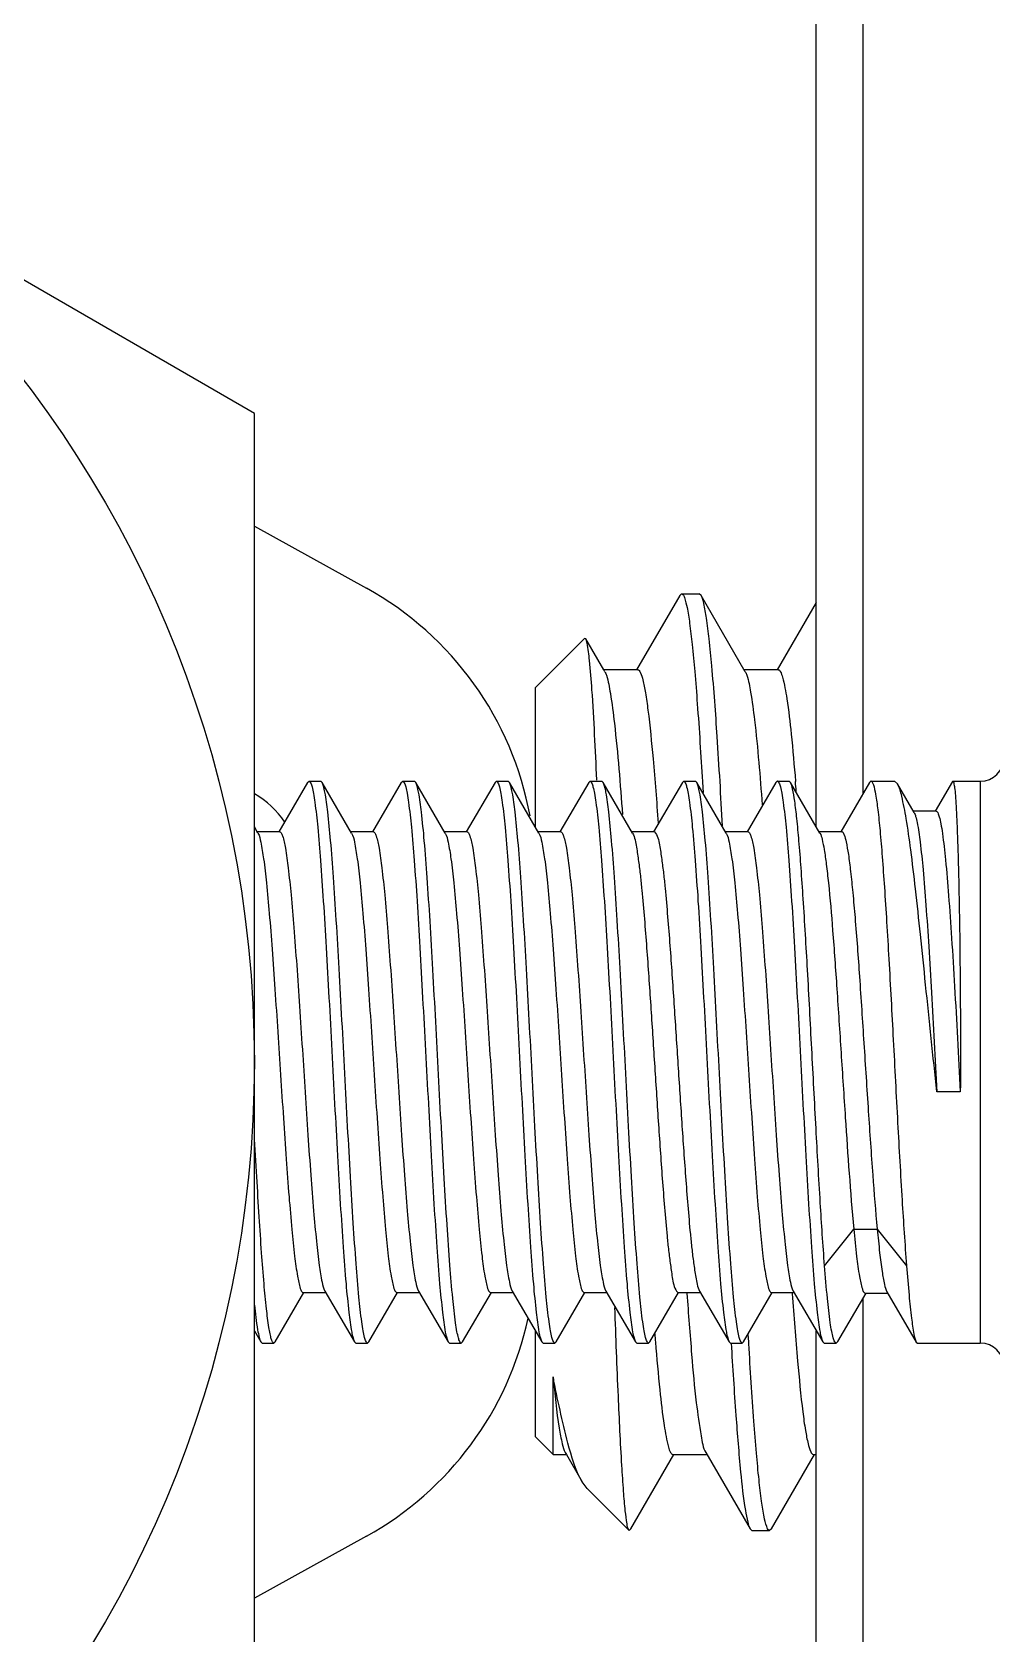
# Model space of a CAD drawing. Extents: x 4995099 to 5303443, y 4627657 to 4889583.
# Drawn here: x 5045970.7 to 5046084.7, y 4765331.1 to 4765521.4 of the extents above; entities that cross this region are included whole.
import ezdxf

# ---------------------------------------------------------------- set-up
doc = ezdxf.new("R2010")
doc.units = 0
doc.header["$LTSCALE"] = 1000
doc.header["$MEASUREMENT"] = 0
doc.layers.get('0').update_dxf_attribs({"color": 4, "linetype": 'CONTINUOUS'})

msp = doc.modelspace()

# ---------------------------------------------------------------- linework, layer by layer
at = {"linetype": 'Continuous'}
for p, q in [((5046069.42, 4765430.93), (5046069.42, 4765593.66)), ((5046063.86, 4765426.96), (5046063.86, 4765588.1)), ((5045997.13, 4765476.08), (5045863.67, 4765553.14)), ((5045997.13, 4765321.97), (5045997.13, 4765476.08)), ((5045997.13, 4765462.7), (5046010.44, 4765455.32)), ((5046047.65, 4765454.45), (5046042.52, 4765445.63)), ((5046047.65, 4765454.45), (5046047.87, 4765454.64)), ((5046047.87, 4765454.64), (5046049.96, 4765454.64)), ((5046047.87, 4765454.64), (5046049.96, 4765454.64)), ((5046047.87, 4765454.64), (5046047.9, 4765454.63)), ((5046050.18, 4765454.45), (5046049.96, 4765454.64)), ((5046055.42, 4765445.4), (5046050.18, 4765454.45)), ((5046063.86, 4765453.63), (5046059.2, 4765445.63)), ((5046030.5, 4765443.52), (5046036.33, 4765449.35)), ((5046036.48, 4765449.29), (5046036.33, 4765449.35)), ((5046038.61, 4765445.63), (5046036.48, 4765449.29)), ((5046038.74, 4765445.4), (5046038.61, 4765445.63)), ((5046042.65, 4765445.63), (5046038.61, 4765445.63)), ((5046059.33, 4765445.63), (5046055.29, 4765445.63)), ((5046030.5, 4765426.96), (5046030.5, 4765443.52)), ((5046003.46, 4765432.25), (5046000.04, 4765426.39)), ((5046003.46, 4765432.25), (5046003.62, 4765432.39)), ((5046003.62, 4765432.39), (5046005.02, 4765432.39)), ((5046003.62, 4765432.39), (5046005.02, 4765432.39)), ((5046005.18, 4765432.25), (5046005.02, 4765432.39)), ((5046008.68, 4765426.22), (5046005.18, 4765432.25)), ((5046014.58, 4765432.25), (5046011.17, 4765426.39)), ((5046014.58, 4765432.25), (5046014.75, 4765432.39)), ((5046014.75, 4765432.39), (5046016.14, 4765432.39)), ((5046014.75, 4765432.39), (5046016.14, 4765432.39)), ((5046016.3, 4765432.25), (5046016.14, 4765432.39)), ((5046019.8, 4765426.22), (5046016.3, 4765432.25)), ((5046025.71, 4765432.25), (5046022.29, 4765426.39)), ((5046025.71, 4765432.25), (5046025.87, 4765432.39)), ((5046025.87, 4765432.39), (5046027.26, 4765432.39)), ((5046025.87, 4765432.39), (5046027.26, 4765432.39)), ((5046027.42, 4765432.25), (5046027.26, 4765432.39)), ((5046030.92, 4765426.22), (5046027.42, 4765432.25)), ((5046036.83, 4765432.25), (5046033.41, 4765426.39)), ((5046036.83, 4765432.25), (5046036.99, 4765432.39)), ((5046036.99, 4765432.39), (5046038.38, 4765432.39)), ((5046036.99, 4765432.39), (5046038.38, 4765432.39)), ((5046037.79, 4765432.5), (5046037.79, 4765432.57)), ((5046038.54, 4765432.25), (5046038.38, 4765432.39)), ((5046042.05, 4765426.22), (5046038.54, 4765432.25)), ((5046047.95, 4765432.25), (5046044.53, 4765426.39)), ((5046047.95, 4765432.25), (5046048.11, 4765432.39)), ((5046048.11, 4765432.39), (5046049.5, 4765432.39)), ((5046048.11, 4765432.39), (5046049.5, 4765432.39)), ((5046049.67, 4765432.25), (5046049.5, 4765432.39)), ((5046053.17, 4765426.22), (5046049.67, 4765432.25)), ((5046050.34, 4765432.35), (5046050.34, 4765432.29)), ((5046050.34, 4765432.29), (5046050.41, 4765431.04)), ((5046059.07, 4765432.25), (5046055.65, 4765426.39)), ((5046059.07, 4765432.25), (5046059.23, 4765432.39)), ((5046059.23, 4765432.39), (5046060.63, 4765432.39)), ((5046059.23, 4765432.39), (5046060.63, 4765432.39)), ((5046060.79, 4765432.25), (5046060.63, 4765432.39)), ((5046064.29, 4765426.22), (5046060.79, 4765432.25)), ((5046070.19, 4765432.25), (5046066.78, 4765426.39)), ((5046070.19, 4765432.25), (5046070.35, 4765432.39)), ((5046070.35, 4765432.39), (5046073.14, 4765432.39)), ((5046070.35, 4765432.39), (5046073.14, 4765432.39)), ((5046073.49, 4765432.09), (5046073.14, 4765432.39)), ((5046075.48, 4765428.67), (5046073.49, 4765432.09)), ((5046080.03, 4765432.35), (5046077.99, 4765428.83)), ((5046080.03, 4765432.35), (5046080.08, 4765432.39)), ((5046080.08, 4765432.39), (5046083.33, 4765432.39)), ((5046080.08, 4765432.39), (5046083.33, 4765432.39)), ((5046083.33, 4765432.39), (5046083.33, 4765365.66)), ((5046078.08, 4765428.83), (5046075.39, 4765428.83)), ((5045997.56, 4765426.22), (5045997.13, 4765426.96)), ((5046000.14, 4765426.39), (5045997.46, 4765426.39)), ((5046011.26, 4765426.39), (5046008.58, 4765426.39)), ((5046022.39, 4765426.39), (5046019.7, 4765426.39)), ((5046033.51, 4765426.39), (5046030.83, 4765426.39)), ((5046044.63, 4765426.39), (5046041.95, 4765426.39)), ((5046055.75, 4765426.39), (5046053.07, 4765426.39)), ((5046066.87, 4765426.39), (5046064.19, 4765426.39)), ((5046080.96, 4765395.49), (5046078.18, 4765395.49)), ((5046064.84, 4765374.85), (5046068.31, 4765379.2)), ((5046068.31, 4765379.2), (5046071.09, 4765379.2)), ((5046071.09, 4765379.2), (5046074.57, 4765374.85)), ((5045999.62, 4765365.8), (5046003.02, 4765371.67)), ((5046002.92, 4765371.67), (5046005.6, 4765371.67)), ((5046005.51, 4765371.84), (5046009.02, 4765365.8)), ((5046010.74, 4765365.8), (5046014.14, 4765371.67)), ((5046014.04, 4765371.67), (5046016.73, 4765371.67)), ((5046016.63, 4765371.84), (5046020.14, 4765365.8)), ((5046021.86, 4765365.8), (5046025.27, 4765371.67)), ((5046025.17, 4765371.67), (5046027.85, 4765371.67)), ((5046027.75, 4765371.84), (5046031.27, 4765365.8)), ((5046032.98, 4765365.8), (5046036.39, 4765371.67)), ((5046036.29, 4765371.67), (5046038.97, 4765371.67)), ((5046038.87, 4765371.84), (5046042.39, 4765365.8)), ((5046044.1, 4765365.8), (5046047.51, 4765371.67)), ((5046047.41, 4765371.67), (5046050.09, 4765371.67)), ((5046049.99, 4765371.84), (5046053.51, 4765365.8)), ((5046055.23, 4765365.8), (5046058.63, 4765371.67)), ((5046058.53, 4765371.67), (5046061.21, 4765371.67)), ((5046061, 4765371.71), (5046061.01, 4765371.52)), ((5046061.12, 4765371.84), (5046064.63, 4765365.8)), ((5046066.42, 4765365.83), (5046069.77, 4765371.59)), ((5046069.42, 4765265.57), (5046069.42, 4765370.99)), ((5046069.67, 4765371.59), (5046072.35, 4765371.59)), ((5046072.25, 4765371.76), (5046075.73, 4765365.78)), ((5045997.13, 4765367.12), (5045997.9, 4765365.8)), ((5046030.5, 4765354.54), (5046030.5, 4765367.12)), ((5046055.83, 4765365.82), (5046055.78, 4765366.69)), ((5046063.86, 4765209.96), (5046063.86, 4765367.12)), ((5045997.9, 4765365.8), (5045998.06, 4765365.66)), ((5045998.06, 4765365.66), (5045999.46, 4765365.66)), ((5045998.06, 4765365.66), (5045999.46, 4765365.66)), ((5045999.62, 4765365.8), (5045999.46, 4765365.66)), ((5046009.02, 4765365.8), (5046009.18, 4765365.66)), ((5046009.18, 4765365.66), (5046010.58, 4765365.66)), ((5046009.18, 4765365.66), (5046010.58, 4765365.66)), ((5046010.74, 4765365.8), (5046010.58, 4765365.66)), ((5046020.14, 4765365.8), (5046020.31, 4765365.66)), ((5046020.31, 4765365.66), (5046021.7, 4765365.66)), ((5046020.31, 4765365.66), (5046021.7, 4765365.66)), ((5046021.73, 4765365.67), (5046021.7, 4765365.66)), ((5046021.86, 4765365.8), (5046021.73, 4765365.67)), ((5046031.27, 4765365.8), (5046031.43, 4765365.66)), ((5046031.43, 4765365.66), (5046032.82, 4765365.66)), ((5046031.43, 4765365.66), (5046032.82, 4765365.66)), ((5046032.98, 4765365.8), (5046032.82, 4765365.66)), ((5046042.39, 4765365.8), (5046042.55, 4765365.66)), ((5046042.55, 4765365.66), (5046043.94, 4765365.66)), ((5046042.55, 4765365.66), (5046043.94, 4765365.66)), ((5046044.1, 4765365.8), (5046043.94, 4765365.66)), ((5046053.51, 4765365.8), (5046053.67, 4765365.66)), ((5046053.67, 4765365.66), (5046055.06, 4765365.66)), ((5046053.67, 4765365.66), (5046055.06, 4765365.66)), ((5046055.23, 4765365.8), (5046055.06, 4765365.66)), ((5046055.84, 4765365.58), (5046055.83, 4765365.82)), ((5046064.63, 4765365.8), (5046064.79, 4765365.66)), ((5046064.79, 4765365.66), (5046066.23, 4765365.66)), ((5046064.79, 4765365.66), (5046066.23, 4765365.66)), ((5046066.42, 4765365.83), (5046066.23, 4765365.66)), ((5046075.73, 4765365.78), (5046075.87, 4765365.66)), ((5046075.87, 4765365.66), (5046083.33, 4765365.66)), ((5046075.87, 4765365.66), (5046083.33, 4765365.66)), ((5046032.61, 4765352.43), (5046032.61, 4765361.64)), ((5046030.5, 4765354.54), (5046032.61, 4765352.43)), ((5046032.61, 4765352.43), (5046034.18, 4765352.43)), ((5046034.05, 4765352.65), (5046034.18, 4765352.43)), ((5046034.18, 4765352.43), (5046036.07, 4765349.17)), ((5046041.84, 4765343.61), (5046046.95, 4765352.43)), ((5046046.82, 4765352.43), (5046050.86, 4765352.43)), ((5046050.73, 4765352.65), (5046055.99, 4765343.61)), ((5046058.52, 4765343.61), (5046063.63, 4765352.43)), ((5046063.5, 4765352.43), (5046063.86, 4765352.43)), ((5046036.65, 4765348.39), (5046036.07, 4765349.17)), ((5046036.65, 4765348.39), (5046041.62, 4765343.42)), ((5046010.44, 4765342.74), (5045997.13, 4765335.36)), ((5046041.62, 4765343.42), (5046041.59, 4765343.46)), ((5046041.84, 4765343.61), (5046041.62, 4765343.42)), ((5046055.99, 4765343.61), (5046056.21, 4765343.42)), ((5046056.21, 4765343.42), (5046058.3, 4765343.42)), ((5046056.21, 4765343.42), (5046058.3, 4765343.42)), ((5046058.3, 4765343.42), (5046058.27, 4765343.42)), ((5046058.52, 4765343.61), (5046058.3, 4765343.42))]:
    msp.add_line(p, q, dxfattribs=at)
msp.add_circle((5045863.67, 4765399.03), 133.46, dxfattribs=at)
for centre, radius, start, end in [((5045991.57, 4765421.27), 38.93, 10.3451, 61), ((5046083.33, 4765435.17), 2.78, 270, 0), ((5046003.62, 4765432.3), 0.095, 79.1048, 89.9615), ((5046014.75, 4765432.3), 0.095, 79.2688, 89.9632), ((5046025.87, 4765432.3), 0.095, 79.0989, 89.9614), ((5046036.99, 4765432.3), 0.095, 79.2557, 89.963), ((5046048.11, 4765432.3), 0.095, 79.0953, 89.9614), ((5046059.23, 4765432.3), 0.095, 79.224, 89.9627), ((5045639.81, 4765398), 422.97, 4.4984, 4.6578), ((5046070.35, 4765432.3), 0.0949, 79.6399, 89.9669), ((5045991.57, 4765421.27), 11.12, 34.3268, 59.8898), ((5045991.57, 4765376.78), 38.93, 299, 347.8939), ((5046464.84, 4765399.93), 421.47, 184.5127, 184.6506), ((5045999.46, 4765365.76), 0.0951, 258.9741, 269.9601), ((5046010.58, 4765365.76), 0.095, 258.9891, 269.9602), ((5046032.82, 4765365.76), 0.095, 258.9914, 269.9603), ((5046043.94, 4765365.76), 0.0951, 258.9113, 269.9594), ((5046055.06, 4765365.76), 0.095, 259.0043, 269.9604), ((5046066.23, 4765365.77), 0.108, 264.1854, 269.9947), ((5046083.33, 4765362.88), 2.78, 0, 90), ((5045919.31, 4765337.82), 166.93, 334.351, 0)]:
    msp.add_arc(centre, radius, start, end, dxfattribs=at)
for points, knots in [([(5046047.9, 4765454.63), (5046048.07, 4765454.59), (5046048.3, 4765453.92), (5046048.57, 4765452.85), (5046048.86, 4765450.93), (5046049.15, 4765448.41), (5046049.45, 4765445.21), (5046049.87, 4765439.79), (5046050.15, 4765435.44), (5046050.34, 4765432.35)], [0, 0, 0, 0, 0.023672, 0.077003, 0.161165, 0.275446, 0.418458, 0.588412, 1, 1, 1, 1]), ([(5046052.73, 4765427.08), (5046052.53, 4765430.62), (5046052.16, 4765436.95), (5046051.63, 4765444.36), (5046051.17, 4765449.05), (5046050.87, 4765451.53), (5046050.57, 4765453.25), (5046050.35, 4765454.16), (5046050.18, 4765454.45)], [0, 0, 0, 0, 0.385911, 0.691592, 0.808742, 0.899832, 0.963715, 1, 1, 1, 1]), ([(5046036.64, 4765448.79), (5046036.63, 4765448.84), (5046036.59, 4765449.02), (5046036.54, 4765449.19), (5046036.48, 4765449.29)], [0, 0, 0, 0, 0.32729, 1, 1, 1, 1]), ([(5046037.79, 4765432.57), (5046037.63, 4765436.13), (5046037.42, 4765440.86), (5046036.99, 4765446.26), (5046036.79, 4765448.11), (5046036.64, 4765448.79)], [0, 0, 0, 0, 0.658368, 0.872259, 1, 1, 1, 1]), ([(5046038.93, 4765444.97), (5046039.16, 4765444.27), (5046039.5, 4765442.36), (5046040.21, 4765436.86), (5046040.57, 4765432.05), (5046040.84, 4765428.43)], [0, 0, 0, 0, 0.131654, 0.346807, 1, 1, 1, 1]), ([(5046042.65, 4765445.63), (5046042.79, 4765445.63), (5046043.08, 4765445.12), (5046043.31, 4765444.26), (5046043.61, 4765442.71), (5046044.04, 4765439.62), (5046044.55, 4765434.44), (5046044.9, 4765429.97), (5046045.08, 4765427.42)], [0, 0, 0, 0, 0.023282, 0.075204, 0.158212, 0.271837, 0.585296, 1, 1, 1, 1]), ([(5046055.61, 4765444.98), (5046055.83, 4765444.33), (5046056.15, 4765442.55), (5046056.83, 4765437.43), (5046057.18, 4765432.95), (5046057.43, 4765429.59)], [0, 0, 0, 0, 0.132644, 0.347693, 1, 1, 1, 1]), ([(5046059.33, 4765445.63), (5046059.44, 4765445.63), (5046059.69, 4765445.29), (5046060.03, 4765444.18), (5046060.48, 4765441.64), (5046060.94, 4765437.53), (5046061.23, 4765434.23), (5046061.39, 4765432.35)], [0, 0, 0, 0, 0.024869, 0.076568, 0.270487, 0.581865, 1, 1, 1, 1]), ([(5046003.64, 4765432.39), (5046003.72, 4765432.38), (5046003.87, 4765432.12), (5046004.01, 4765431.65), (5046004.17, 4765430.85), (5046004.41, 4765429.27), (5046004.7, 4765426.6), (5046005.02, 4765422.69), (5046005.34, 4765417.93), (5046005.67, 4765412.49), (5046006, 4765406.56), (5046006.33, 4765400.37), (5046006.66, 4765394.12), (5046006.99, 4765388.05), (5046007.32, 4765382.38), (5046007.65, 4765377.3), (5046007.97, 4765373.01), (5046008.3, 4765369.65), (5046008.57, 4765367.49), (5046008.82, 4765366.33), (5046008.94, 4765365.94), (5046009.02, 4765365.8)], [0, 0, 0, 0, 0.003708, 0.011331, 0.023205, 0.039308, 0.083699, 0.143025, 0.215195, 0.297631, 0.387378, 0.481219, 0.575789, 0.667691, 0.753629, 0.830521, 0.895618, 0.946611, 0.981731, 0.992985, 1, 1, 1, 1]), ([(5046010.56, 4765365.66), (5046010.48, 4765365.68), (5046010.33, 4765365.94), (5046010.19, 4765366.41), (5046010.03, 4765367.2), (5046009.79, 4765368.79), (5046009.5, 4765371.45), (5046009.18, 4765375.36), (5046008.86, 4765380.12), (5046008.53, 4765385.56), (5046008.2, 4765391.49), (5046007.87, 4765397.69), (5046007.54, 4765403.93), (5046007.21, 4765410), (5046006.88, 4765415.67), (5046006.55, 4765420.75), (5046006.23, 4765425.04), (5046005.9, 4765428.4), (5046005.63, 4765430.56), (5046005.38, 4765431.72), (5046005.26, 4765432.12), (5046005.18, 4765432.25)], [0, 0, 0, 0, 0.003711, 0.011337, 0.023212, 0.039315, 0.083701, 0.143019, 0.215177, 0.2976, 0.387333, 0.481165, 0.575727, 0.667621, 0.753554, 0.830449, 0.895556, 0.946563, 0.981704, 0.992971, 1, 1, 1, 1]), ([(5046014.76, 4765432.39), (5046014.84, 4765432.38), (5046014.99, 4765432.12), (5046015.13, 4765431.65), (5046015.29, 4765430.86), (5046015.53, 4765429.27), (5046015.82, 4765426.6), (5046016.14, 4765422.7), (5046016.47, 4765417.93), (5046016.79, 4765412.49), (5046017.12, 4765406.57), (5046017.45, 4765400.37), (5046017.79, 4765394.12), (5046018.12, 4765388.05), (5046018.44, 4765382.38), (5046018.77, 4765377.3), (5046019.09, 4765373.01), (5046019.42, 4765369.65), (5046019.69, 4765367.49), (5046019.94, 4765366.33), (5046020.07, 4765365.94), (5046020.14, 4765365.8)], [0, 0, 0, 0, 0.003703, 0.01132, 0.023187, 0.039284, 0.083664, 0.142983, 0.215146, 0.297577, 0.387325, 0.481173, 0.575752, 0.667661, 0.753607, 0.830509, 0.895614, 0.946609, 0.98173, 0.992984, 1, 1, 1, 1]), ([(5046021.7, 4765365.66), (5046021.62, 4765365.66), (5046021.46, 4765365.9), (5046021.34, 4765366.35), (5046021.16, 4765367.11), (5046020.93, 4765368.67), (5046020.64, 4765371.31), (5046020.32, 4765375.19), (5046019.99, 4765379.94), (5046019.66, 4765385.37), (5046019.33, 4765391.31), (5046019, 4765397.52), (5046018.67, 4765403.78), (5046018.34, 4765409.88), (5046018.01, 4765415.58), (5046017.68, 4765420.68), (5046017.35, 4765425), (5046017.03, 4765428.38), (5046016.76, 4765430.55), (5046016.5, 4765431.72), (5046016.38, 4765432.12), (5046016.3, 4765432.25)], [0, 0, 0, 0, 0.003386, 0.010605, 0.022094, 0.037845, 0.081651, 0.140562, 0.21249, 0.294853, 0.384679, 0.47873, 0.573605, 0.66588, 0.752224, 0.829521, 0.894986, 0.946281, 0.981617, 0.992941, 1, 1, 1, 1]), ([(5046025.88, 4765432.39), (5046025.97, 4765432.38), (5046026.11, 4765432.12), (5046026.25, 4765431.65), (5046026.42, 4765430.85), (5046026.66, 4765429.27), (5046026.94, 4765426.6), (5046027.26, 4765422.69), (5046027.59, 4765417.93), (5046027.92, 4765412.49), (5046028.25, 4765406.56), (5046028.58, 4765400.37), (5046028.91, 4765394.12), (5046029.24, 4765388.05), (5046029.57, 4765382.38), (5046029.89, 4765377.3), (5046030.22, 4765373.01), (5046030.54, 4765369.65), (5046030.81, 4765367.49), (5046031.06, 4765366.33), (5046031.19, 4765365.94), (5046031.27, 4765365.8)], [0, 0, 0, 0, 0.003708, 0.011332, 0.023206, 0.039309, 0.083701, 0.143026, 0.215196, 0.297631, 0.387378, 0.481219, 0.575788, 0.66769, 0.753628, 0.830521, 0.895618, 0.94661, 0.98173, 0.992985, 1, 1, 1, 1]), ([(5046032.8, 4765365.66), (5046032.72, 4765365.68), (5046032.58, 4765365.94), (5046032.44, 4765366.41), (5046032.27, 4765367.2), (5046032.03, 4765368.79), (5046031.75, 4765371.45), (5046031.43, 4765375.36), (5046031.1, 4765380.12), (5046030.77, 4765385.56), (5046030.44, 4765391.49), (5046030.11, 4765397.69), (5046029.78, 4765403.93), (5046029.45, 4765410), (5046029.12, 4765415.67), (5046028.79, 4765420.75), (5046028.47, 4765425.04), (5046028.15, 4765428.4), (5046027.88, 4765430.56), (5046027.62, 4765431.72), (5046027.5, 4765432.12), (5046027.42, 4765432.25)], [0, 0, 0, 0, 0.003711, 0.011337, 0.023212, 0.039314, 0.0837, 0.143018, 0.215176, 0.297599, 0.387332, 0.481164, 0.575726, 0.667621, 0.753554, 0.830449, 0.895556, 0.946563, 0.981704, 0.992971, 1, 1, 1, 1]), ([(5046037.01, 4765432.39), (5046037.09, 4765432.38), (5046037.23, 4765432.12), (5046037.37, 4765431.65), (5046037.54, 4765430.86), (5046037.78, 4765429.27), (5046038.06, 4765426.6), (5046038.38, 4765422.7), (5046038.71, 4765417.93), (5046039.04, 4765412.49), (5046039.37, 4765406.57), (5046039.7, 4765400.37), (5046040.03, 4765394.12), (5046040.36, 4765388.05), (5046040.69, 4765382.38), (5046041.02, 4765377.3), (5046041.34, 4765373.01), (5046041.66, 4765369.65), (5046041.93, 4765367.49), (5046042.19, 4765366.33), (5046042.31, 4765365.94), (5046042.39, 4765365.8)], [0, 0, 0, 0, 0.003703, 0.011321, 0.023188, 0.039286, 0.083667, 0.142986, 0.21515, 0.297581, 0.387329, 0.481177, 0.575755, 0.667664, 0.753609, 0.83051, 0.895615, 0.94661, 0.98173, 0.992984, 1, 1, 1, 1]), ([(5046043.92, 4765365.66), (5046043.84, 4765365.68), (5046043.7, 4765365.94), (5046043.56, 4765366.41), (5046043.39, 4765367.2), (5046043.15, 4765368.79), (5046042.87, 4765371.46), (5046042.55, 4765375.36), (5046042.22, 4765380.13), (5046041.89, 4765385.57), (5046041.56, 4765391.49), (5046041.23, 4765397.69), (5046040.9, 4765403.93), (5046040.57, 4765410), (5046040.24, 4765415.67), (5046039.92, 4765420.75), (5046039.59, 4765425.04), (5046039.27, 4765428.4), (5046039, 4765430.56), (5046038.75, 4765431.72), (5046038.62, 4765432.12), (5046038.54, 4765432.25)], [0, 0, 0, 0, 0.003714, 0.011343, 0.023221, 0.039327, 0.08372, 0.14304, 0.215198, 0.297619, 0.387351, 0.481178, 0.575732, 0.667622, 0.753555, 0.83045, 0.895556, 0.946562, 0.981703, 0.992971, 1, 1, 1, 1]), ([(5046048.13, 4765432.39), (5046048.21, 4765432.38), (5046048.36, 4765432.12), (5046048.49, 4765431.65), (5046048.66, 4765430.85), (5046048.9, 4765429.27), (5046049.18, 4765426.6), (5046049.51, 4765422.69), (5046049.83, 4765417.93), (5046050.16, 4765412.49), (5046050.49, 4765406.56), (5046050.82, 4765400.37), (5046051.15, 4765394.12), (5046051.48, 4765388.05), (5046051.81, 4765382.38), (5046052.14, 4765377.3), (5046052.46, 4765373.01), (5046052.78, 4765369.65), (5046053.06, 4765367.49), (5046053.31, 4765366.33), (5046053.43, 4765365.94), (5046053.51, 4765365.8)], [0, 0, 0, 0, 0.003708, 0.011332, 0.023206, 0.03931, 0.083702, 0.143027, 0.215196, 0.297632, 0.387379, 0.481219, 0.575788, 0.66769, 0.753628, 0.830521, 0.895618, 0.946611, 0.98173, 0.992985, 1, 1, 1, 1]), ([(5046055.05, 4765365.66), (5046054.97, 4765365.68), (5046054.82, 4765365.94), (5046054.68, 4765366.41), (5046054.52, 4765367.2), (5046054.28, 4765368.79), (5046053.99, 4765371.45), (5046053.67, 4765375.36), (5046053.34, 4765380.12), (5046053.01, 4765385.56), (5046052.69, 4765391.49), (5046052.35, 4765397.69), (5046052.02, 4765403.93), (5046051.69, 4765410), (5046051.37, 4765415.67), (5046051.04, 4765420.75), (5046050.72, 4765425.04), (5046050.39, 4765428.4), (5046050.12, 4765430.56), (5046049.87, 4765431.72), (5046049.74, 4765432.12), (5046049.67, 4765432.25)], [0, 0, 0, 0, 0.003711, 0.011336, 0.02321, 0.039312, 0.083698, 0.143015, 0.215173, 0.297594, 0.387327, 0.481159, 0.575721, 0.667617, 0.753551, 0.830448, 0.895556, 0.946563, 0.981704, 0.992971, 1, 1, 1, 1]), ([(5046059.25, 4765432.39), (5046059.33, 4765432.38), (5046059.48, 4765432.12), (5046059.62, 4765431.65), (5046059.78, 4765430.86), (5046060.02, 4765429.27), (5046060.31, 4765426.6), (5046060.63, 4765422.7), (5046060.95, 4765417.93), (5046061.28, 4765412.49), (5046061.61, 4765406.56), (5046061.94, 4765400.37), (5046062.27, 4765394.12), (5046062.6, 4765388.05), (5046062.93, 4765382.38), (5046063.26, 4765377.3), (5046063.58, 4765373.01), (5046063.91, 4765369.65), (5046064.18, 4765367.49), (5046064.43, 4765366.33), (5046064.55, 4765365.94), (5046064.63, 4765365.8)], [0, 0, 0, 0, 0.003704, 0.011323, 0.023191, 0.03929, 0.083673, 0.142993, 0.215158, 0.297591, 0.387338, 0.481186, 0.575764, 0.667671, 0.753614, 0.830513, 0.895616, 0.946611, 0.98173, 0.992985, 1, 1, 1, 1]), ([(5046064.84, 4765374.85), (5046064.65, 4765377.34), (5046064.29, 4765382.78), (5046063.81, 4765391.37), (5046063.32, 4765400.59), (5046062.84, 4765409.68), (5046062.42, 4765416.84), (5046062.07, 4765421.95), (5046061.82, 4765425.13), (5046061.58, 4765427.77), (5046061.34, 4765429.84), (5046061.09, 4765431.26), (5046060.92, 4765432.02), (5046060.79, 4765432.25)], [0, 0, 0, 0, 0.130118, 0.283774, 0.448524, 0.611007, 0.75805, 0.821983, 0.877746, 0.924216, 0.960473, 0.985838, 1, 1, 1, 1]), ([(5046070.37, 4765432.39), (5046070.43, 4765432.38), (5046070.54, 4765432.23), (5046070.73, 4765431.73), (5046070.95, 4765430.61), (5046071.2, 4765428.8), (5046071.45, 4765426.32), (5046071.7, 4765423.25), (5046071.96, 4765419.64), (5046072.22, 4765415.59), (5046072.57, 4765409.54), (5046073, 4765401.58), (5046073.5, 4765392.04), (5046074, 4765383.1), (5046074.37, 4765377.44), (5046074.57, 4765374.85)], [0, 0, 0, 0, 0.003023, 0.008655, 0.02883, 0.060884, 0.10423, 0.157961, 0.220923, 0.291749, 0.368894, 0.535298, 0.705669, 0.865188, 1, 1, 1, 1]), ([(5046078.18, 4765395.49), (5046077.71, 4765399.73), (5046077.07, 4765405.96), (5046076.25, 4765413.99), (5046075.68, 4765419.34), (5046075.13, 4765423.94), (5046074.62, 4765427.62), (5046074.11, 4765430.23), (5046073.75, 4765431.64), (5046073.49, 4765432.09)], [0, 0, 0, 0, 0.346094, 0.50857, 0.65594, 0.782806, 0.884568, 0.957661, 1, 1, 1, 1]), ([(5046080.08, 4765432.39), (5046080.08, 4765432.39), (5046080.09, 4765432.39), (5046080.09, 4765432.39), (5046080.09, 4765432.39)], [0, 0, 0, 0, 0.495092, 1, 1, 1, 1]), ([(5046080.09, 4765432.39), (5046080.16, 4765432.37), (5046080.2, 4765432.03), (5046080.31, 4765431.52), (5046080.38, 4765430.56), (5046080.47, 4765429.31), (5046080.54, 4765427.71), (5046080.62, 4765425.81), (5046080.69, 4765423.62), (5046080.78, 4765420.18), (5046080.87, 4765415.36), (5046080.94, 4765409.09), (5046080.98, 4765402.39), (5046080.98, 4765397.81), (5046080.96, 4765395.49)], [0, 0, 0, 0, 0.006277, 0.021923, 0.047061, 0.081471, 0.124793, 0.17657, 0.236243, 0.303168, 0.455809, 0.627887, 0.811933, 1, 1, 1, 1]), ([(5046075.48, 4765428.67), (5046075.56, 4765428.53), (5046075.69, 4765428.13), (5046075.95, 4765426.97), (5046076.24, 4765424.85), (5046076.57, 4765421.58), (5046076.9, 4765417.43), (5046077.22, 4765412.58), (5046077.67, 4765405.18), (5046077.98, 4765399.43), (5046078.18, 4765395.49)], [0, 0, 0, 0, 0.014497, 0.037247, 0.107063, 0.207049, 0.333333, 0.481179, 0.645288, 1, 1, 1, 1]), ([(5046078.08, 4765428.83), (5046078.16, 4765428.83), (5046078.35, 4765428.56), (5046078.49, 4765428.07), (5046078.68, 4765427.23), (5046078.94, 4765425.53), (5046079.25, 4765422.69), (5046079.6, 4765418.54), (5046079.94, 4765413.53), (5046080.29, 4765407.88), (5046080.63, 4765401.79), (5046080.85, 4765397.62), (5046080.96, 4765395.49)], [0, 0, 0, 0, 0.007534, 0.023454, 0.048663, 0.083048, 0.177833, 0.303692, 0.455223, 0.626216, 0.810017, 1, 1, 1, 1]), ([(5045997.56, 4765426.22), (5045997.75, 4765425.9), (5045997.96, 4765424.85), (5045998.29, 4765422.89), (5045998.6, 4765420.05), (5045998.93, 4765416.48), (5045999.25, 4765412.28), (5045999.7, 4765405.89), (5046000.13, 4765399.2), (5046000.57, 4765392.47), (5046000.9, 4765387.65), (5046001.22, 4765383.23), (5046001.55, 4765379.38), (5046001.87, 4765376.23), (5046002.18, 4765373.91), (5046002.47, 4765372.48), (5046002.69, 4765371.85), (5046002.85, 4765371.67), (5046002.92, 4765371.67)], [0, 0, 0, 0, 0.020221, 0.057009, 0.109346, 0.175452, 0.253005, 0.33926, 0.525406, 0.618671, 0.707625, 0.789106, 0.860221, 0.918463, 0.961812, 0.988888, 0.996222, 1, 1, 1, 1]), ([(5046000.14, 4765426.39), (5046000.21, 4765426.39), (5046000.37, 4765426.21), (5046000.6, 4765425.57), (5046000.89, 4765424.15), (5046001.19, 4765421.82), (5046001.52, 4765418.67), (5046001.84, 4765414.82), (5046002.17, 4765410.41), (5046002.5, 4765405.58), (5046002.94, 4765398.85), (5046003.36, 4765392.16), (5046003.81, 4765385.77), (5046004.14, 4765381.57), (5046004.47, 4765378), (5046004.77, 4765375.16), (5046005.1, 4765373.2), (5046005.32, 4765372.16), (5046005.51, 4765371.84)], [0, 0, 0, 0, 0.003779, 0.011114, 0.038197, 0.081556, 0.139811, 0.210942, 0.292439, 0.381409, 0.474688, 0.660849, 0.747103, 0.824649, 0.89074, 0.943055, 0.979813, 1, 1, 1, 1]), ([(5046008.68, 4765426.22), (5046008.87, 4765425.9), (5046009.09, 4765424.85), (5046009.41, 4765422.89), (5046009.72, 4765420.05), (5046010.05, 4765416.48), (5046010.37, 4765412.28), (5046010.82, 4765405.89), (5046011.25, 4765399.2), (5046011.69, 4765392.47), (5046012.02, 4765387.65), (5046012.35, 4765383.23), (5046012.67, 4765379.38), (5046012.99, 4765376.23), (5046013.3, 4765373.91), (5046013.59, 4765372.48), (5046013.81, 4765371.85), (5046013.98, 4765371.67), (5046014.04, 4765371.67)], [0, 0, 0, 0, 0.020221, 0.057009, 0.109346, 0.175452, 0.253005, 0.33926, 0.525406, 0.618671, 0.707625, 0.789106, 0.860221, 0.918463, 0.961812, 0.988889, 0.996222, 1, 1, 1, 1]), ([(5046011.26, 4765426.39), (5046011.33, 4765426.39), (5046011.49, 4765426.21), (5046011.72, 4765425.57), (5046012.01, 4765424.15), (5046012.31, 4765421.82), (5046012.64, 4765418.67), (5046012.96, 4765414.82), (5046013.29, 4765410.41), (5046013.62, 4765405.58), (5046014.06, 4765398.85), (5046014.49, 4765392.16), (5046014.93, 4765385.77), (5046015.26, 4765381.57), (5046015.59, 4765378), (5046015.9, 4765375.16), (5046016.22, 4765373.2), (5046016.44, 4765372.16), (5046016.63, 4765371.84)], [0, 0, 0, 0, 0.003779, 0.011114, 0.038196, 0.081556, 0.139811, 0.210942, 0.292439, 0.38141, 0.474688, 0.660849, 0.747103, 0.824649, 0.89074, 0.943055, 0.979813, 1, 1, 1, 1]), ([(5046019.8, 4765426.22), (5046019.99, 4765425.9), (5046020.21, 4765424.85), (5046020.54, 4765422.89), (5046020.84, 4765420.05), (5046021.17, 4765416.48), (5046021.5, 4765412.28), (5046021.95, 4765405.89), (5046022.37, 4765399.2), (5046022.81, 4765392.47), (5046023.14, 4765387.65), (5046023.47, 4765383.23), (5046023.79, 4765379.38), (5046024.12, 4765376.23), (5046024.42, 4765373.91), (5046024.71, 4765372.48), (5046024.94, 4765371.85), (5046025.1, 4765371.67), (5046025.17, 4765371.67)], [0, 0, 0, 0, 0.020221, 0.057008, 0.109345, 0.17545, 0.253003, 0.339257, 0.525401, 0.618666, 0.70762, 0.789101, 0.860217, 0.918459, 0.96181, 0.988888, 0.996221, 1, 1, 1, 1]), ([(5046022.39, 4765426.39), (5046022.46, 4765426.39), (5046022.62, 4765426.21), (5046022.84, 4765425.57), (5046023.13, 4765424.15), (5046023.44, 4765421.82), (5046023.76, 4765418.67), (5046024.08, 4765414.82), (5046024.41, 4765410.41), (5046024.74, 4765405.59), (5046025.18, 4765398.85), (5046025.61, 4765392.16), (5046026.06, 4765385.77), (5046026.38, 4765381.57), (5046026.71, 4765378), (5046027.02, 4765375.16), (5046027.35, 4765373.2), (5046027.56, 4765372.16), (5046027.75, 4765371.84)], [0, 0, 0, 0, 0.003779, 0.011113, 0.038196, 0.081555, 0.139809, 0.210939, 0.292435, 0.381405, 0.474683, 0.660843, 0.747096, 0.824643, 0.890735, 0.943051, 0.979811, 1, 1, 1, 1]), ([(5046030.92, 4765426.22), (5046031.11, 4765425.9), (5046031.33, 4765424.85), (5046031.66, 4765422.89), (5046031.97, 4765420.05), (5046032.29, 4765416.48), (5046032.62, 4765412.28), (5046033.07, 4765405.89), (5046033.5, 4765399.2), (5046033.93, 4765392.47), (5046034.26, 4765387.65), (5046034.59, 4765383.23), (5046034.91, 4765379.38), (5046035.24, 4765376.23), (5046035.54, 4765373.91), (5046035.83, 4765372.48), (5046036.06, 4765371.85), (5046036.22, 4765371.67), (5046036.29, 4765371.67)], [0, 0, 0, 0, 0.020221, 0.057009, 0.109346, 0.175452, 0.253005, 0.33926, 0.525406, 0.618671, 0.707625, 0.789106, 0.860221, 0.918463, 0.961812, 0.988889, 0.996221, 1, 1, 1, 1]), ([(5046033.51, 4765426.39), (5046033.58, 4765426.39), (5046033.74, 4765426.21), (5046033.96, 4765425.57), (5046034.25, 4765424.15), (5046034.56, 4765421.82), (5046034.88, 4765418.67), (5046035.21, 4765414.82), (5046035.53, 4765410.41), (5046035.86, 4765405.58), (5046036.3, 4765398.85), (5046036.73, 4765392.16), (5046037.18, 4765385.77), (5046037.5, 4765381.57), (5046037.83, 4765378), (5046038.14, 4765375.16), (5046038.47, 4765373.2), (5046038.69, 4765372.16), (5046038.87, 4765371.84)], [0, 0, 0, 0, 0.003779, 0.011113, 0.038196, 0.081556, 0.139811, 0.210942, 0.292439, 0.38141, 0.474689, 0.66085, 0.747103, 0.824649, 0.89074, 0.943055, 0.979813, 1, 1, 1, 1]), ([(5046042.05, 4765426.22), (5046042.3, 4765425.71), (5046042.51, 4765424.56), (5046042.76, 4765422.87), (5046042.97, 4765421.16), (5046043.2, 4765418.89), (5046043.45, 4765416.03), (5046043.71, 4765412.61), (5046043.96, 4765409.18), (5046044.27, 4765404.62), (5046044.64, 4765398.9), (5046045.01, 4765393.19), (5046045.32, 4765388.62), (5046045.56, 4765385.2), (5046045.83, 4765381.78), (5046046.09, 4765378.92), (5046046.3, 4765376.65), (5046046.55, 4765374.94), (5046046.76, 4765373.28), (5046047.02, 4765372.07), (5046047.41, 4765371.67)], [0, 0, 0, 0, 0.031186, 0.062475, 0.093704, 0.124983, 0.187517, 0.250043, 0.312574, 0.375103, 0.500161, 0.62522, 0.687747, 0.750283, 0.812799, 0.875353, 0.906651, 0.937778, 0.969229, 1, 1, 1, 1]), ([(5046044.63, 4765426.39), (5046045.02, 4765425.98), (5046045.28, 4765424.78), (5046045.49, 4765423.12), (5046045.74, 4765421.41), (5046045.95, 4765419.13), (5046046.21, 4765416.28), (5046046.48, 4765412.86), (5046046.72, 4765409.43), (5046047.03, 4765404.86), (5046047.4, 4765399.15), (5046047.77, 4765393.44), (5046048.08, 4765388.87), (5046048.33, 4765385.44), (5046048.59, 4765382.02), (5046048.84, 4765379.17), (5046049.07, 4765376.89), (5046049.28, 4765375.18), (5046049.53, 4765373.5), (5046049.74, 4765372.35), (5046049.99, 4765371.84)], [0, 0, 0, 0, 0.030768, 0.062218, 0.093344, 0.124643, 0.187198, 0.249714, 0.31225, 0.374778, 0.499837, 0.624896, 0.687425, 0.749956, 0.812483, 0.875017, 0.906295, 0.937525, 0.968815, 1, 1, 1, 1]), ([(5046053.17, 4765426.22), (5046053.35, 4765425.9), (5046053.57, 4765424.85), (5046053.9, 4765422.89), (5046054.21, 4765420.05), (5046054.54, 4765416.48), (5046054.86, 4765412.28), (5046055.31, 4765405.89), (5046055.74, 4765399.2), (5046056.18, 4765392.47), (5046056.51, 4765387.65), (5046056.83, 4765383.23), (5046057.16, 4765379.38), (5046057.48, 4765376.23), (5046057.79, 4765373.91), (5046058.08, 4765372.48), (5046058.3, 4765371.85), (5046058.46, 4765371.67), (5046058.53, 4765371.67)], [0, 0, 0, 0, 0.020221, 0.057009, 0.109346, 0.175452, 0.253005, 0.33926, 0.525406, 0.618671, 0.707626, 0.789106, 0.860222, 0.918463, 0.961813, 0.988889, 0.996221, 1, 1, 1, 1]), ([(5046055.75, 4765426.39), (5046055.82, 4765426.39), (5046055.98, 4765426.21), (5046056.21, 4765425.57), (5046056.5, 4765424.15), (5046056.8, 4765421.82), (5046057.13, 4765418.67), (5046057.45, 4765414.82), (5046057.78, 4765410.41), (5046058.11, 4765405.58), (5046058.54, 4765398.85), (5046058.97, 4765392.16), (5046059.42, 4765385.77), (5046059.75, 4765381.57), (5046060.08, 4765378), (5046060.38, 4765375.16), (5046060.71, 4765373.2), (5046060.93, 4765372.16), (5046061.12, 4765371.84)], [0, 0, 0, 0, 0.003779, 0.011114, 0.038197, 0.081557, 0.139812, 0.210943, 0.29244, 0.38141, 0.474689, 0.66085, 0.747103, 0.824649, 0.89074, 0.943055, 0.979813, 1, 1, 1, 1]), ([(5046064.29, 4765426.22), (5046064.42, 4765426), (5046064.59, 4765425.34), (5046064.83, 4765424.12), (5046065.07, 4765422.38), (5046065.43, 4765419.18), (5046065.84, 4765414.25), (5046066.32, 4765407.52), (5046066.8, 4765400.11), (5046067.42, 4765390.59), (5046067.89, 4765383.61), (5046068.31, 4765379.2)], [0, 0, 0, 0, 0.015824, 0.042527, 0.079816, 0.127025, 0.247356, 0.394063, 0.555499, 0.718817, 1, 1, 1, 1]), ([(5046066.87, 4765426.39), (5046067.01, 4765426.39), (5046067.25, 4765425.86), (5046067.44, 4765425.04), (5046067.71, 4765423.51), (5046067.95, 4765421.52), (5046068.21, 4765419.01), (5046068.58, 4765414.85), (5046069.01, 4765408.89), (5046069.51, 4765401.22), (5046070.02, 4765393.36), (5046070.52, 4765386), (5046070.89, 4765381.34), (5046071.09, 4765379.2)], [0, 0, 0, 0, 0.008447, 0.028211, 0.059849, 0.102845, 0.156318, 0.219121, 0.36706, 0.533759, 0.704628, 0.864703, 1, 1, 1, 1]), ([(5045999.44, 4765365.66), (5045999.37, 4765365.68), (5045999.24, 4765365.86), (5045999.12, 4765366.22), (5045998.98, 4765366.81), (5045998.78, 4765367.99), (5045998.53, 4765369.98), (5045998.25, 4765372.93), (5045997.97, 4765376.58), (5045997.69, 4765380.81), (5045997.41, 4765385.53), (5045997.22, 4765388.82), (5045997.13, 4765390.53)], [0, 0, 0, 0, 0.007976, 0.023399, 0.047119, 0.079188, 0.167777, 0.287121, 0.434165, 0.605074, 0.795358, 1, 1, 1, 1]), ([(5046068.31, 4765379.2), (5046068.41, 4765378.12), (5046068.6, 4765376.23), (5046068.91, 4765373.87), (5046069.21, 4765372.42), (5046069.43, 4765371.77), (5046069.6, 4765371.59), (5046069.67, 4765371.59)], [0, 0, 0, 0, 0.416821, 0.727006, 0.920674, 0.973077, 1, 1, 1, 1]), ([(5046071.09, 4765379.2), (5046071.18, 4765378.26), (5046071.35, 4765376.58), (5046071.62, 4765374.38), (5046071.9, 4765372.84), (5046072.1, 4765372.02), (5046072.25, 4765371.76)], [0, 0, 0, 0, 0.374921, 0.67078, 0.880329, 1, 1, 1, 1]), ([(5046066.22, 4765365.66), (5046066.14, 4765365.67), (5046065.98, 4765365.91), (5046065.84, 4765366.37), (5046065.66, 4765367.14), (5046065.42, 4765368.69), (5046065.13, 4765371.3), (5046064.94, 4765373.56), (5046064.84, 4765374.85)], [0, 0, 0, 0, 0.025999, 0.078741, 0.161216, 0.273457, 0.583864, 1, 1, 1, 1]), ([(5046074.57, 4765374.85), (5046074.66, 4765373.68), (5046074.84, 4765371.6), (5046075.1, 4765368.88), (5046075.39, 4765367.04), (5046075.56, 4765366.07), (5046075.73, 4765365.78)], [0, 0, 0, 0, 0.385426, 0.68535, 0.89169, 1, 1, 1, 1]), ([(5046048.49, 4765371.55), (5046048.67, 4765369.13), (5046049, 4765364.8), (5046049.49, 4765359.13), (5046050.07, 4765355.29), (5046050.39, 4765353.24), (5046050.73, 4765352.65)], [0, 0, 0, 0, 0.381891, 0.683609, 0.892235, 1, 1, 1, 1]), ([(5046061.01, 4765371.52), (5046061.2, 4765368.86), (5046061.55, 4765364.17), (5046062.08, 4765358.74), (5046062.51, 4765355.5), (5046062.83, 4765353.87), (5046063.06, 4765352.97), (5046063.35, 4765352.43), (5046063.5, 4765352.43)], [0, 0, 0, 0, 0.413981, 0.72778, 0.84167, 0.924911, 0.976907, 1, 1, 1, 1]), ([(5045997.13, 4765370.18), (5045997.23, 4765369.2), (5045997.38, 4765367.9), (5045997.67, 4765366.45), (5045997.81, 4765365.96), (5045997.9, 4765365.8)], [0, 0, 0, 0, 0.664814, 0.874197, 1, 1, 1, 1]), ([(5046041.59, 4765343.46), (5046041.45, 4765343.68), (5046041.35, 4765344.47), (5046041.13, 4765345.98), (5046040.95, 4765348.31), (5046040.65, 4765352.83), (5046040.31, 4765360.12), (5046040.06, 4765366.38), (5046039.94, 4765369.9)], [0, 0, 0, 0, 0.028803, 0.087347, 0.175234, 0.291375, 0.601546, 1, 1, 1, 1]), ([(5046044.76, 4765365.76), (5046044.91, 4765363.87), (5046045.21, 4765360.56), (5046045.67, 4765356.44), (5046046.12, 4765353.88), (5046046.46, 4765352.77), (5046046.71, 4765352.43), (5046046.82, 4765352.43)], [0, 0, 0, 0, 0.418103, 0.729509, 0.923457, 0.975156, 1, 1, 1, 1]), ([(5046053.75, 4765365.64), (5046053.92, 4765362.78), (5046054.24, 4765357.68), (5046054.78, 4765351.06), (5046055.23, 4765346.82), (5046055.65, 4765344.59), (5046055.85, 4765343.85), (5046055.99, 4765343.61)], [0, 0, 0, 0, 0.387493, 0.691197, 0.897942, 0.962227, 1, 1, 1, 1]), ([(5046058.27, 4765343.42), (5046058.1, 4765343.46), (5046057.87, 4765344.13), (5046057.6, 4765345.2), (5046057.32, 4765347.11), (5046057.02, 4765349.62), (5046056.73, 4765352.8), (5046056.3, 4765358.18), (5046056.03, 4765362.51), (5046055.84, 4765365.58)], [0, 0, 0, 0, 0.023735, 0.077097, 0.161261, 0.275517, 0.41849, 0.588403, 1, 1, 1, 1]), ([(5046032.61, 4765361.64), (5046032.8, 4765359.61), (5046033.06, 4765356.93), (5046033.61, 4765353.96), (5046033.86, 4765352.97), (5046034.05, 4765352.65)], [0, 0, 0, 0, 0.670781, 0.879418, 1, 1, 1, 1]), ([(5046036.07, 4765349.17), (5046035.25, 4765350.59), (5046034.03, 4765354.8), (5046033.12, 4765359), (5046032.61, 4765361.64)], [0, 0, 0, 0, 0.378609, 1, 1, 1, 1])]:
    msp.add_open_spline(points, degree=3, knots=knots, dxfattribs=at)
for points in [[(5046038.74, 4765445.4), (5046038.82, 4765445.27), (5046038.88, 4765445.12), (5046038.93, 4765444.97)], [(5046055.42, 4765445.4), (5046055.5, 4765445.27), (5046055.56, 4765445.12), (5046055.61, 4765444.98)]]:
    msp.add_open_spline(points, degree=3, dxfattribs=at)

doc.saveas('drawing.dxf')
